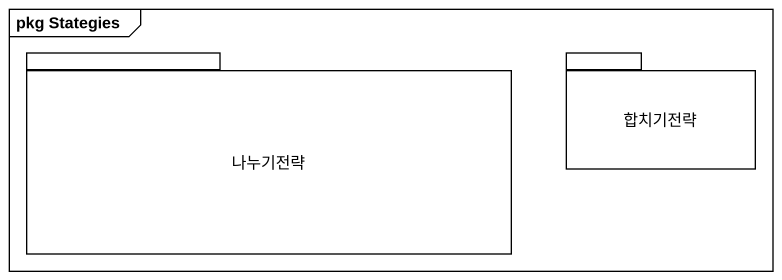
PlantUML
@startuml
mainframe pkg Stategies
package 나누기전략 {
}
package 합치기전략 {
}
@enduml
